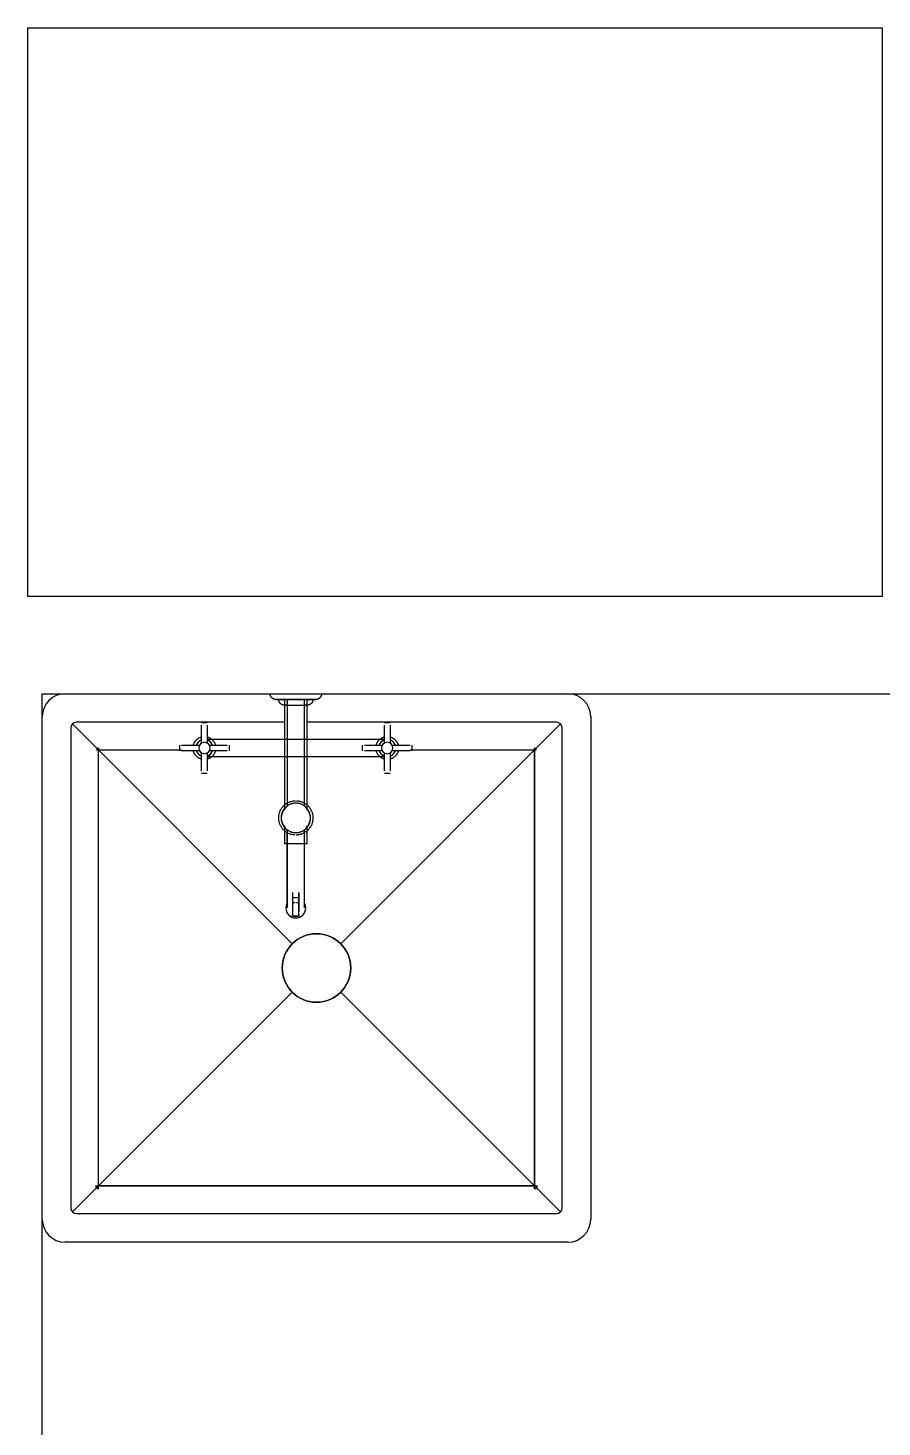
# Model space of a CAD drawing. Header units: inches. Extents: x -59 to 5673, y -29 to 4299.
# Drawn here: x 1342.5 to 1379.8, y 3538.6 to 3599.8 of the extents above; entities that cross this region are included whole.
import ezdxf

# ---------------------------------------------------------------- set-up
doc = ezdxf.new("R2010")
doc.units = ezdxf.units.IN
doc.header["$LTSCALE"] = 96
doc.header["$MEASUREMENT"] = 0
doc.layers.add('A-FLOR-PFIX', color=2, linetype='Continuous')
doc.layers.add('A-WALL-FULL', color=6, linetype='Continuous')

msp = doc.modelspace()

# ---------------------------------------------------------------- linework, layer by layer
at = {"layer": 'A-FLOR-PFIX'}
for p, q in [((1353.049, 3570.69), (1353.049, 3570.693)), ((1353.049, 3570.68), (1353.049, 3570.69)), ((1353.05, 3570.67), (1353.049, 3570.68)), ((1353.051, 3570.66), (1353.05, 3570.67)), ((1353.053, 3570.65), (1353.051, 3570.66)), ((1353.055, 3570.641), (1353.053, 3570.65)), ((1353.057, 3570.631), (1353.055, 3570.641)), ((1353.06, 3570.621), (1353.057, 3570.631)), ((1353.063, 3570.612), (1353.06, 3570.621)), ((1353.066, 3570.602), (1353.063, 3570.612)), ((1353.07, 3570.593), (1353.066, 3570.602)), ((1353.074, 3570.584), (1353.07, 3570.593)), ((1353.079, 3570.575), (1353.074, 3570.584)), ((1353.083, 3570.566), (1353.079, 3570.575)), ((1353.089, 3570.558), (1353.083, 3570.566)), ((1353.094, 3570.549), (1353.089, 3570.558)), ((1353.1, 3570.541), (1353.094, 3570.549)), ((1353.106, 3570.534), (1353.1, 3570.541)), ((1353.113, 3570.526), (1353.106, 3570.534)), ((1353.12, 3570.519), (1353.113, 3570.526)), ((1353.127, 3570.512), (1353.12, 3570.519)), ((1353.134, 3570.505), (1353.127, 3570.512)), ((1353.142, 3570.498), (1353.134, 3570.505)), ((1353.15, 3570.492), (1353.142, 3570.498)), ((1353.158, 3570.487), (1353.15, 3570.492)), ((1353.166, 3570.481), (1353.158, 3570.487)), ((1353.175, 3570.476), (1353.166, 3570.481)), ((1353.184, 3570.471), (1353.175, 3570.476)), ((1353.193, 3570.467), (1353.184, 3570.471)), ((1353.202, 3570.463), (1353.193, 3570.467)), ((1353.211, 3570.459), (1353.202, 3570.463)), ((1353.22, 3570.456), (1353.211, 3570.459)), ((1353.23, 3570.453), (1353.22, 3570.456)), ((1353.24, 3570.45), (1353.23, 3570.453)), ((1353.249, 3570.448), (1353.24, 3570.45)), ((1353.259, 3570.446), (1353.249, 3570.448)), ((1353.269, 3570.445), (1353.259, 3570.446)), ((1353.279, 3570.444), (1353.269, 3570.445)), ((1353.289, 3570.443), (1353.279, 3570.444)), ((1353.299, 3570.443), (1353.289, 3570.443)), ((1353.299, 3570.443), (1355.049, 3570.443)), ((1353.3, 3570.443), (1353.299, 3570.443)), ((1353.3, 3570.443), (1353.302, 3570.443)), ((1353.303, 3570.443), (1353.3, 3570.443)), ((1353.302, 3570.443), (1353.305, 3570.443)), ((1353.307, 3570.443), (1353.303, 3570.443)), ((1353.305, 3570.443), (1353.31, 3570.443)), ((1353.312, 3570.443), (1353.307, 3570.443)), ((1353.31, 3570.443), (1353.316, 3570.443)), ((1353.318, 3570.443), (1353.312, 3570.443)), ((1353.316, 3570.443), (1353.324, 3570.443)), ((1353.326, 3570.443), (1353.318, 3570.443)), ((1353.324, 3570.443), (1353.333, 3570.443)), ((1353.336, 3570.443), (1353.326, 3570.443)), ((1353.333, 3570.443), (1353.343, 3570.443)), ((1353.346, 3570.443), (1353.336, 3570.443)), ((1353.343, 3570.443), (1353.355, 3570.443)), ((1353.359, 3570.443), (1353.346, 3570.443)), ((1353.355, 3570.443), (1353.368, 3570.443)), ((1353.372, 3570.443), (1353.359, 3570.443)), ((1353.368, 3570.443), (1353.382, 3570.443)), ((1353.386, 3570.443), (1353.372, 3570.443)), ((1353.382, 3570.443), (1353.398, 3570.443)), ((1353.402, 3570.443), (1353.386, 3570.443)), ((1353.398, 3570.443), (1353.415, 3570.443)), ((1353.419, 3570.443), (1353.402, 3570.443)), ((1353.415, 3570.443), (1353.433, 3570.443)), ((1353.438, 3570.443), (1353.419, 3570.443)), ((1353.424, 3570.44), (1353.424, 3570.443)), ((1353.424, 3570.43), (1353.424, 3570.44)), ((1353.425, 3570.42), (1353.424, 3570.43)), ((1353.433, 3570.443), (1353.452, 3570.443)), ((1353.457, 3570.443), (1353.438, 3570.443)), ((1353.452, 3570.443), (1353.472, 3570.443)), ((1353.478, 3570.443), (1353.457, 3570.443)), ((1353.472, 3570.443), (1353.494, 3570.443)), ((1353.5, 3570.443), (1353.478, 3570.443)), ((1354.174, 3570.443), (1353.481, 3570.443)), ((1353.494, 3570.443), (1353.516, 3570.443)), ((1353.522, 3570.443), (1353.5, 3570.443)), ((1353.516, 3570.443), (1353.54, 3570.443)), ((1353.54, 3570.443), (1353.564, 3570.443)), ((1353.564, 3570.443), (1353.59, 3570.443)), ((1353.59, 3570.443), (1353.617, 3570.443)), ((1353.617, 3570.443), (1353.644, 3570.443)), ((1353.644, 3570.443), (1353.672, 3570.443)), ((1353.672, 3570.443), (1353.701, 3570.443)), ((1353.674, 3570.443), (1353.674, 3565.592)), ((1353.701, 3570.443), (1353.731, 3570.443)), ((1353.731, 3570.443), (1353.762, 3570.443)), ((1353.762, 3570.443), (1353.793, 3570.443)), ((1353.793, 3570.443), (1353.825, 3570.443)), ((1353.799, 3570.466), (1353.799, 3565.769)), ((1353.825, 3570.443), (1353.857, 3570.443)), ((1353.857, 3570.443), (1353.89, 3570.443)), ((1353.89, 3570.443), (1353.923, 3570.443)), ((1353.923, 3570.443), (1353.957, 3570.443)), ((1353.957, 3570.443), (1353.991, 3570.443)), ((1353.991, 3570.443), (1354.025, 3570.443)), ((1354.025, 3570.443), (1354.06, 3570.443)), ((1354.06, 3570.443), (1354.095, 3570.443)), ((1354.095, 3570.443), (1354.13, 3570.443)), ((1354.13, 3570.443), (1354.165, 3570.443)), ((1354.165, 3570.443), (1354.174, 3570.443)), ((1354.896, 3570.443), (1354.174, 3570.443)), ((1354.174, 3570.443), (1354.209, 3570.443)), ((1354.209, 3570.443), (1354.244, 3570.443)), ((1354.244, 3570.443), (1354.279, 3570.443)), ((1354.279, 3570.443), (1354.313, 3570.443)), ((1354.313, 3570.443), (1354.348, 3570.443)), ((1354.348, 3570.443), (1354.382, 3570.443)), ((1354.382, 3570.443), (1354.416, 3570.443)), ((1354.416, 3570.443), (1354.449, 3570.443)), ((1354.449, 3570.443), (1354.482, 3570.443)), ((1354.482, 3570.443), (1354.515, 3570.443)), ((1354.515, 3570.443), (1354.547, 3570.443)), ((1354.547, 3570.443), (1354.578, 3570.443)), ((1354.549, 3565.761), (1354.549, 3570.464)), ((1354.578, 3570.443), (1354.609, 3570.443)), ((1354.609, 3570.443), (1354.639, 3570.443)), ((1354.639, 3570.443), (1354.668, 3570.443)), ((1354.668, 3570.443), (1354.697, 3570.443)), ((1354.674, 3565.592), (1354.674, 3570.443)), ((1354.697, 3570.443), (1354.724, 3570.443)), ((1354.724, 3570.443), (1354.751, 3570.443)), ((1354.751, 3570.443), (1354.777, 3570.443)), ((1354.777, 3570.443), (1354.802, 3570.443)), ((1354.802, 3570.443), (1354.826, 3570.443)), ((1354.826, 3570.443), (1354.848, 3570.443)), ((1354.854, 3570.443), (1354.832, 3570.443)), ((1354.848, 3570.443), (1354.87, 3570.443)), ((1354.876, 3570.443), (1354.854, 3570.443)), ((1354.87, 3570.443), (1354.891, 3570.443)), ((1354.896, 3570.443), (1354.876, 3570.443)), ((1354.891, 3570.443), (1354.91, 3570.443)), ((1354.915, 3570.443), (1354.896, 3570.443)), ((1354.91, 3570.443), (1354.929, 3570.443)), ((1354.933, 3570.443), (1354.915, 3570.443)), ((1354.923, 3570.423), (1354.922, 3570.413)), ((1354.924, 3570.433), (1354.923, 3570.423)), ((1354.924, 3570.443), (1354.924, 3570.433)), ((1354.929, 3570.443), (1354.946, 3570.443)), ((1354.95, 3570.443), (1354.933, 3570.443)), ((1354.946, 3570.443), (1354.962, 3570.443)), ((1354.966, 3570.443), (1354.95, 3570.443)), ((1354.962, 3570.443), (1354.976, 3570.443)), ((1354.98, 3570.443), (1354.966, 3570.443)), ((1354.976, 3570.443), (1354.99, 3570.443)), ((1354.993, 3570.443), (1354.98, 3570.443)), ((1354.99, 3570.443), (1355.002, 3570.443)), ((1355.005, 3570.443), (1354.993, 3570.443)), ((1355.002, 3570.443), (1355.012, 3570.443)), ((1355.015, 3570.443), (1355.005, 3570.443)), ((1355.012, 3570.443), (1355.022, 3570.443)), ((1355.024, 3570.443), (1355.015, 3570.443)), ((1355.022, 3570.443), (1355.03, 3570.443)), ((1355.032, 3570.443), (1355.024, 3570.443)), ((1355.03, 3570.443), (1355.036, 3570.443)), ((1355.038, 3570.443), (1355.032, 3570.443)), ((1355.036, 3570.443), (1355.042, 3570.443)), ((1355.043, 3570.443), (1355.038, 3570.443)), ((1355.042, 3570.443), (1355.045, 3570.443)), ((1355.046, 3570.443), (1355.043, 3570.443)), ((1355.045, 3570.443), (1355.048, 3570.443)), ((1355.048, 3570.443), (1355.046, 3570.443)), ((1355.049, 3570.443), (1355.048, 3570.443)), ((1355.048, 3570.443), (1355.049, 3570.443)), ((1355.052, 3570.443), (1355.049, 3570.443)), ((1355.062, 3570.443), (1355.052, 3570.443)), ((1355.072, 3570.444), (1355.062, 3570.443)), ((1355.082, 3570.445), (1355.072, 3570.444)), ((1355.092, 3570.446), (1355.082, 3570.445)), ((1355.101, 3570.448), (1355.092, 3570.446)), ((1355.111, 3570.451), (1355.101, 3570.448)), ((1355.121, 3570.453), (1355.111, 3570.451)), ((1355.13, 3570.456), (1355.121, 3570.453)), ((1355.14, 3570.46), (1355.13, 3570.456)), ((1355.149, 3570.464), (1355.14, 3570.46)), ((1355.158, 3570.468), (1355.149, 3570.464)), ((1355.167, 3570.472), (1355.158, 3570.468)), ((1355.176, 3570.477), (1355.167, 3570.472)), ((1355.184, 3570.482), (1355.176, 3570.477)), ((1355.192, 3570.488), (1355.184, 3570.482)), ((1355.2, 3570.494), (1355.192, 3570.488)), ((1355.208, 3570.5), (1355.2, 3570.494)), ((1355.216, 3570.507), (1355.208, 3570.5)), ((1355.223, 3570.514), (1355.216, 3570.507)), ((1355.23, 3570.521), (1355.223, 3570.514)), ((1355.237, 3570.528), (1355.23, 3570.521)), ((1355.243, 3570.536), (1355.237, 3570.528)), ((1355.25, 3570.544), (1355.243, 3570.536)), ((1355.255, 3570.552), (1355.25, 3570.544)), ((1355.261, 3570.56), (1355.255, 3570.552)), ((1355.266, 3570.569), (1355.261, 3570.56)), ((1355.271, 3570.577), (1355.266, 3570.569)), ((1355.275, 3570.586), (1355.271, 3570.577)), ((1355.279, 3570.596), (1355.275, 3570.586)), ((1355.283, 3570.605), (1355.279, 3570.596)), ((1355.286, 3570.614), (1355.283, 3570.605)), ((1355.289, 3570.624), (1355.286, 3570.614)), ((1355.292, 3570.633), (1355.289, 3570.624)), ((1355.294, 3570.643), (1355.292, 3570.633)), ((1355.296, 3570.653), (1355.294, 3570.643)), ((1355.297, 3570.663), (1355.296, 3570.653)), ((1355.298, 3570.673), (1355.297, 3570.663)), ((1355.299, 3570.683), (1355.298, 3570.673)), ((1355.299, 3570.693), (1355.299, 3570.683)), ((1353.426, 3570.41), (1353.425, 3570.42)), ((1353.428, 3570.4), (1353.426, 3570.41)), ((1353.43, 3570.391), (1353.428, 3570.4)), ((1353.432, 3570.381), (1353.43, 3570.391)), ((1353.435, 3570.371), (1353.432, 3570.381)), ((1353.438, 3570.362), (1353.435, 3570.371)), ((1353.441, 3570.352), (1353.438, 3570.362)), ((1353.445, 3570.343), (1353.441, 3570.352)), ((1353.449, 3570.334), (1353.445, 3570.343)), ((1353.454, 3570.325), (1353.449, 3570.334)), ((1353.458, 3570.316), (1353.454, 3570.325)), ((1353.464, 3570.308), (1353.458, 3570.316)), ((1353.469, 3570.299), (1353.464, 3570.308)), ((1353.475, 3570.291), (1353.469, 3570.299)), ((1353.481, 3570.284), (1353.475, 3570.291)), ((1353.488, 3570.276), (1353.481, 3570.284)), ((1353.495, 3570.269), (1353.488, 3570.276)), ((1353.502, 3570.262), (1353.495, 3570.269)), ((1353.509, 3570.255), (1353.502, 3570.262)), ((1353.517, 3570.248), (1353.509, 3570.255)), ((1353.525, 3570.242), (1353.517, 3570.248)), ((1353.533, 3570.237), (1353.525, 3570.242)), ((1353.541, 3570.231), (1353.533, 3570.237)), ((1353.55, 3570.226), (1353.541, 3570.231)), ((1353.559, 3570.221), (1353.55, 3570.226)), ((1353.568, 3570.217), (1353.559, 3570.221)), ((1353.577, 3570.213), (1353.568, 3570.217)), ((1353.586, 3570.209), (1353.577, 3570.213)), ((1353.595, 3570.206), (1353.586, 3570.209)), ((1353.605, 3570.203), (1353.595, 3570.206)), ((1353.615, 3570.2), (1353.605, 3570.203)), ((1353.624, 3570.198), (1353.615, 3570.2)), ((1353.634, 3570.196), (1353.624, 3570.198)), ((1353.644, 3570.195), (1353.634, 3570.196)), ((1353.654, 3570.194), (1353.644, 3570.195)), ((1353.664, 3570.193), (1353.654, 3570.194)), ((1353.674, 3570.193), (1353.664, 3570.193)), ((1353.674, 3570.193), (1354.674, 3570.193)), ((1353.674, 3570.193), (1353.676, 3570.193)), ((1353.675, 3570.193), (1353.674, 3570.193)), ((1353.676, 3570.193), (1353.675, 3570.193)), ((1353.676, 3570.193), (1353.678, 3570.193)), ((1353.678, 3570.193), (1353.676, 3570.193)), ((1353.678, 3570.193), (1353.68, 3570.193)), ((1353.681, 3570.193), (1353.678, 3570.193)), ((1353.68, 3570.193), (1353.684, 3570.193)), ((1353.685, 3570.193), (1353.681, 3570.193)), ((1353.684, 3570.193), (1353.688, 3570.193)), ((1353.69, 3570.193), (1353.685, 3570.193)), ((1353.688, 3570.193), (1353.694, 3570.193)), ((1353.695, 3570.193), (1353.69, 3570.193)), ((1353.694, 3570.193), (1353.699, 3570.193)), ((1353.701, 3570.193), (1353.695, 3570.193)), ((1353.699, 3570.193), (1353.706, 3570.193)), ((1353.708, 3570.193), (1353.701, 3570.193)), ((1353.706, 3570.193), (1353.714, 3570.193)), ((1353.716, 3570.193), (1353.708, 3570.193)), ((1353.714, 3570.193), (1353.722, 3570.193)), ((1353.724, 3570.193), (1353.716, 3570.193)), ((1353.722, 3570.193), (1353.731, 3570.193)), ((1353.733, 3570.193), (1353.724, 3570.193)), ((1353.731, 3570.193), (1353.74, 3570.193)), ((1353.743, 3570.193), (1353.733, 3570.193)), ((1353.74, 3570.193), (1353.75, 3570.193)), ((1353.753, 3570.193), (1353.743, 3570.193)), ((1353.75, 3570.193), (1353.761, 3570.193)), ((1353.764, 3570.193), (1353.753, 3570.193)), ((1353.761, 3570.193), (1353.773, 3570.193)), ((1353.776, 3570.193), (1353.764, 3570.193)), ((1353.773, 3570.193), (1353.785, 3570.193)), ((1353.789, 3570.193), (1353.776, 3570.193)), ((1353.785, 3570.193), (1353.798, 3570.193)), ((1353.802, 3570.193), (1353.789, 3570.193)), ((1353.798, 3570.193), (1353.812, 3570.193)), ((1353.815, 3570.193), (1353.802, 3570.193)), ((1353.812, 3570.193), (1353.826, 3570.193)), ((1353.826, 3570.193), (1353.84, 3570.193)), ((1353.84, 3570.193), (1353.855, 3570.193)), ((1353.855, 3570.193), (1353.871, 3570.193)), ((1353.871, 3570.193), (1353.887, 3570.193)), ((1353.887, 3570.193), (1353.904, 3570.193)), ((1353.904, 3570.193), (1353.921, 3570.193)), ((1353.921, 3570.193), (1353.938, 3570.193)), ((1353.938, 3570.193), (1353.956, 3570.193)), ((1353.956, 3570.193), (1353.974, 3570.193)), ((1353.974, 3570.193), (1353.993, 3570.193)), ((1353.993, 3570.193), (1354.012, 3570.193)), ((1354.012, 3570.193), (1354.031, 3570.193)), ((1354.031, 3570.193), (1354.05, 3570.193)), ((1354.05, 3570.193), (1354.069, 3570.193)), ((1354.069, 3570.193), (1354.089, 3570.193)), ((1354.089, 3570.193), (1354.109, 3570.193)), ((1354.109, 3570.193), (1354.129, 3570.193)), ((1354.129, 3570.193), (1354.149, 3570.193)), ((1354.149, 3570.193), (1354.169, 3570.193)), ((1354.169, 3570.193), (1354.174, 3570.193)), ((1354.174, 3570.193), (1354.194, 3570.193)), ((1354.194, 3570.193), (1354.214, 3570.193)), ((1354.214, 3570.193), (1354.234, 3570.193)), ((1354.234, 3570.193), (1354.254, 3570.193)), ((1354.254, 3570.193), (1354.273, 3570.193)), ((1354.273, 3570.193), (1354.293, 3570.193)), ((1354.293, 3570.193), (1354.312, 3570.193)), ((1354.312, 3570.193), (1354.331, 3570.193)), ((1354.331, 3570.193), (1354.35, 3570.193)), ((1354.35, 3570.193), (1354.369, 3570.193)), ((1354.369, 3570.193), (1354.387, 3570.193)), ((1354.387, 3570.193), (1354.405, 3570.193)), ((1354.405, 3570.193), (1354.422, 3570.193)), ((1354.422, 3570.193), (1354.44, 3570.193)), ((1354.44, 3570.193), (1354.456, 3570.193)), ((1354.456, 3570.193), (1354.473, 3570.193)), ((1354.473, 3570.193), (1354.488, 3570.193)), ((1354.488, 3570.193), (1354.504, 3570.193)), ((1354.504, 3570.193), (1354.518, 3570.193)), ((1354.518, 3570.193), (1354.533, 3570.193)), ((1354.536, 3570.193), (1354.522, 3570.193)), ((1354.533, 3570.193), (1354.546, 3570.193)), ((1354.55, 3570.193), (1354.536, 3570.193)), ((1354.546, 3570.193), (1354.559, 3570.193)), ((1354.563, 3570.193), (1354.55, 3570.193)), ((1354.559, 3570.193), (1354.572, 3570.193)), ((1354.575, 3570.193), (1354.563, 3570.193)), ((1354.572, 3570.193), (1354.584, 3570.193)), ((1354.587, 3570.193), (1354.575, 3570.193)), ((1354.584, 3570.193), (1354.595, 3570.193)), ((1354.598, 3570.193), (1354.587, 3570.193)), ((1354.595, 3570.193), (1354.605, 3570.193)), ((1354.608, 3570.193), (1354.598, 3570.193)), ((1354.605, 3570.193), (1354.615, 3570.193)), ((1354.618, 3570.193), (1354.608, 3570.193)), ((1354.615, 3570.193), (1354.624, 3570.193)), ((1354.626, 3570.193), (1354.618, 3570.193)), ((1354.624, 3570.193), (1354.632, 3570.193)), ((1354.635, 3570.193), (1354.626, 3570.193)), ((1354.632, 3570.193), (1354.64, 3570.193)), ((1354.642, 3570.193), (1354.635, 3570.193)), ((1354.64, 3570.193), (1354.647, 3570.193)), ((1354.649, 3570.193), (1354.642, 3570.193)), ((1354.647, 3570.193), (1354.653, 3570.193)), ((1354.655, 3570.193), (1354.649, 3570.193)), ((1354.653, 3570.193), (1354.658, 3570.193)), ((1354.66, 3570.193), (1354.655, 3570.193)), ((1354.658, 3570.193), (1354.663, 3570.193)), ((1354.664, 3570.193), (1354.66, 3570.193)), ((1354.663, 3570.193), (1354.667, 3570.193)), ((1354.668, 3570.193), (1354.664, 3570.193)), ((1354.667, 3570.193), (1354.67, 3570.193)), ((1354.67, 3570.193), (1354.668, 3570.193)), ((1354.672, 3570.193), (1354.67, 3570.193)), ((1354.67, 3570.193), (1354.672, 3570.193)), ((1354.674, 3570.193), (1354.672, 3570.193)), ((1354.672, 3570.193), (1354.673, 3570.193)), ((1354.673, 3570.193), (1354.674, 3570.193)), ((1354.674, 3570.193), (1354.674, 3570.193)), ((1354.677, 3570.193), (1354.674, 3570.193)), ((1354.687, 3570.193), (1354.677, 3570.193)), ((1354.697, 3570.194), (1354.687, 3570.193)), ((1354.707, 3570.195), (1354.697, 3570.194)), ((1354.717, 3570.196), (1354.707, 3570.195)), ((1354.726, 3570.198), (1354.717, 3570.196)), ((1354.736, 3570.201), (1354.726, 3570.198)), ((1354.746, 3570.203), (1354.736, 3570.201)), ((1354.755, 3570.206), (1354.746, 3570.203)), ((1354.765, 3570.21), (1354.755, 3570.206)), ((1354.774, 3570.214), (1354.765, 3570.21)), ((1354.783, 3570.218), (1354.774, 3570.214)), ((1354.792, 3570.222), (1354.783, 3570.218)), ((1354.801, 3570.227), (1354.792, 3570.222)), ((1354.809, 3570.232), (1354.801, 3570.227)), ((1354.817, 3570.238), (1354.809, 3570.232)), ((1354.825, 3570.244), (1354.817, 3570.238)), ((1354.833, 3570.25), (1354.825, 3570.244)), ((1354.841, 3570.257), (1354.833, 3570.25)), ((1354.848, 3570.264), (1354.841, 3570.257)), ((1354.855, 3570.271), (1354.848, 3570.264)), ((1354.862, 3570.278), (1354.855, 3570.271)), ((1354.868, 3570.286), (1354.862, 3570.278)), ((1354.875, 3570.294), (1354.868, 3570.286)), ((1354.88, 3570.302), (1354.875, 3570.294)), ((1354.886, 3570.31), (1354.88, 3570.302)), ((1354.891, 3570.319), (1354.886, 3570.31)), ((1354.896, 3570.327), (1354.891, 3570.319)), ((1354.9, 3570.336), (1354.896, 3570.327)), ((1354.904, 3570.346), (1354.9, 3570.336)), ((1354.908, 3570.355), (1354.904, 3570.346)), ((1354.911, 3570.364), (1354.908, 3570.355)), ((1354.914, 3570.374), (1354.911, 3570.364)), ((1354.917, 3570.383), (1354.914, 3570.374)), ((1354.919, 3570.393), (1354.917, 3570.383)), ((1354.921, 3570.403), (1354.919, 3570.393)), ((1354.922, 3570.413), (1354.921, 3570.403)), ((1344.401, 3569.37), (1354.017, 3559.754)), ((1353.677, 3569.443), (1344.578, 3569.443)), ((1350.299, 3569.415), (1350.049, 3569.415)), ((1350.049, 3569.318), (1350.049, 3569.318)), ((1350.049, 3568.527), (1350.049, 3569.318)), ((1350.299, 3569.318), (1350.299, 3568.518)), ((1350.299, 3569.318), (1350.299, 3569.318)), ((1365.578, 3569.443), (1354.671, 3569.443)), ((1356.138, 3559.754), (1365.755, 3569.37)), ((1358.299, 3569.415), (1358.049, 3569.415)), ((1358.049, 3569.318), (1358.049, 3569.318)), ((1358.049, 3568.501), (1358.049, 3569.318)), ((1358.299, 3569.318), (1358.299, 3568.527)), ((1358.299, 3569.318), (1358.299, 3569.318)), ((1367.078, 3569.693), (1367.078, 3547.693)), ((1344.328, 3569.193), (1344.328, 3548.193)), ((1349.748, 3568.579), (1349.758, 3568.596)), ((1349.758, 3568.596), (1349.77, 3568.612)), ((1349.77, 3568.612), (1349.782, 3568.628)), ((1349.782, 3568.628), (1349.795, 3568.643)), ((1349.795, 3568.643), (1349.808, 3568.658)), ((1349.808, 3568.658), (1349.822, 3568.673)), ((1349.822, 3568.673), (1349.836, 3568.687)), ((1349.836, 3568.687), (1349.851, 3568.7)), ((1349.851, 3568.7), (1349.867, 3568.712)), ((1349.867, 3568.712), (1349.883, 3568.724)), ((1349.883, 3568.724), (1349.899, 3568.736)), ((1349.899, 3568.736), (1349.916, 3568.746)), ((1349.916, 3568.746), (1349.934, 3568.756)), ((1349.934, 3568.756), (1349.951, 3568.766)), ((1349.951, 3568.766), (1349.969, 3568.774)), ((1349.969, 3568.774), (1349.988, 3568.782)), ((1349.988, 3568.782), (1350.007, 3568.789)), ((1350.007, 3568.789), (1350.026, 3568.795)), ((1350.026, 3568.795), (1350.045, 3568.801)), ((1350.293, 3568.804), (1350.312, 3568.798)), ((1358.049, 3568.693), (1350.299, 3568.693)), ((1350.312, 3568.798), (1350.331, 3568.792)), ((1350.331, 3568.792), (1350.35, 3568.786)), ((1350.35, 3568.786), (1350.369, 3568.778)), ((1350.369, 3568.778), (1350.387, 3568.77)), ((1350.387, 3568.77), (1350.405, 3568.761)), ((1350.405, 3568.761), (1350.422, 3568.752)), ((1350.422, 3568.752), (1350.44, 3568.741)), ((1350.44, 3568.741), (1350.456, 3568.731)), ((1350.456, 3568.731), (1350.473, 3568.719)), ((1350.473, 3568.719), (1350.488, 3568.707)), ((1350.488, 3568.707), (1350.504, 3568.694)), ((1350.504, 3568.694), (1350.518, 3568.68)), ((1350.518, 3568.68), (1350.533, 3568.666)), ((1350.533, 3568.666), (1350.546, 3568.652)), ((1350.546, 3568.652), (1350.559, 3568.636)), ((1350.559, 3568.636), (1350.572, 3568.621)), ((1350.572, 3568.621), (1350.584, 3568.605)), ((1350.584, 3568.605), (1350.595, 3568.588)), ((1350.595, 3568.588), (1350.605, 3568.571)), ((1357.748, 3568.579), (1357.758, 3568.596)), ((1357.758, 3568.596), (1357.77, 3568.612)), ((1357.77, 3568.612), (1357.782, 3568.628)), ((1357.782, 3568.628), (1357.795, 3568.643)), ((1357.795, 3568.643), (1357.808, 3568.658)), ((1357.808, 3568.658), (1357.822, 3568.673)), ((1357.822, 3568.673), (1357.836, 3568.687)), ((1357.836, 3568.687), (1357.851, 3568.7)), ((1357.851, 3568.7), (1357.867, 3568.712)), ((1357.867, 3568.712), (1357.883, 3568.724)), ((1357.883, 3568.724), (1357.899, 3568.736)), ((1357.899, 3568.736), (1357.916, 3568.746)), ((1357.916, 3568.746), (1357.934, 3568.756)), ((1357.934, 3568.756), (1357.951, 3568.766)), ((1357.951, 3568.766), (1357.969, 3568.774)), ((1357.969, 3568.774), (1357.988, 3568.782)), ((1357.988, 3568.782), (1358.007, 3568.789)), ((1358.007, 3568.789), (1358.026, 3568.795)), ((1358.026, 3568.795), (1358.045, 3568.801)), ((1358.293, 3568.804), (1358.312, 3568.798)), ((1358.312, 3568.798), (1358.331, 3568.792)), ((1358.331, 3568.792), (1358.35, 3568.786)), ((1358.35, 3568.786), (1358.369, 3568.778)), ((1358.369, 3568.778), (1358.387, 3568.77)), ((1358.387, 3568.77), (1358.405, 3568.761)), ((1358.405, 3568.761), (1358.422, 3568.752)), ((1358.422, 3568.752), (1358.44, 3568.741)), ((1358.44, 3568.741), (1358.456, 3568.731)), ((1358.456, 3568.731), (1358.473, 3568.719)), ((1358.473, 3568.719), (1358.488, 3568.707)), ((1358.488, 3568.707), (1358.504, 3568.694)), ((1358.504, 3568.694), (1358.518, 3568.68)), ((1358.518, 3568.68), (1358.533, 3568.666)), ((1358.533, 3568.666), (1358.546, 3568.652)), ((1358.546, 3568.652), (1358.559, 3568.636)), ((1358.559, 3568.636), (1358.572, 3568.621)), ((1358.572, 3568.621), (1358.584, 3568.605)), ((1358.584, 3568.605), (1358.595, 3568.588)), ((1358.595, 3568.588), (1358.605, 3568.571)), ((1365.828, 3548.193), (1365.828, 3569.193)), ((1345.457, 3568.232), (1349.174, 3568.232)), ((1345.539, 3568.232), (1345.457, 3568.232)), ((1345.539, 3549.027), (1345.539, 3568.313)), ((1345.539, 3568.229), (1345.539, 3568.313)), ((1345.539, 3568.313), (1345.539, 3568.232)), ((1345.539, 3549.154), (1345.539, 3568.232)), ((1345.539, 3568.232), (1349.174, 3568.232)), ((1349.077, 3568.443), (1349.077, 3568.193)), ((1349.174, 3568.443), (1349.981, 3568.443)), ((1349.174, 3568.443), (1349.174, 3568.443)), ((1349.174, 3568.193), (1349.174, 3568.193)), ((1349.965, 3568.193), (1349.174, 3568.193)), ((1349.695, 3568.174), (1349.69, 3568.194)), ((1349.692, 3568.451), (1349.698, 3568.47)), ((1349.701, 3568.155), (1349.695, 3568.174)), ((1349.698, 3568.47), (1349.704, 3568.489)), ((1349.708, 3568.137), (1349.701, 3568.155)), ((1349.704, 3568.489), (1349.711, 3568.508)), ((1349.716, 3568.118), (1349.708, 3568.137)), ((1349.711, 3568.508), (1349.719, 3568.526)), ((1349.724, 3568.1), (1349.716, 3568.118)), ((1349.719, 3568.526), (1349.728, 3568.544)), ((1349.733, 3568.082), (1349.724, 3568.1)), ((1349.728, 3568.544), (1349.737, 3568.562)), ((1349.743, 3568.065), (1349.733, 3568.082)), ((1349.737, 3568.562), (1349.748, 3568.579)), ((1349.753, 3568.048), (1349.743, 3568.065)), ((1349.764, 3568.031), (1349.753, 3568.048)), ((1349.776, 3568.015), (1349.764, 3568.031)), ((1349.789, 3567.999), (1349.776, 3568.015)), ((1349.802, 3567.984), (1349.789, 3567.999)), ((1349.815, 3567.97), (1349.802, 3567.984)), ((1350.049, 3567.318), (1350.049, 3568.099)), ((1350.299, 3568.099), (1350.299, 3567.318)), ((1350.383, 3568.443), (1351.174, 3568.443)), ((1351.174, 3568.193), (1350.393, 3568.193)), ((1350.54, 3567.977), (1350.526, 3567.963)), ((1350.553, 3567.992), (1350.54, 3567.977)), ((1350.566, 3568.008), (1350.553, 3567.992)), ((1350.578, 3568.024), (1350.566, 3568.008)), ((1350.59, 3568.04), (1350.578, 3568.024)), ((1350.601, 3568.057), (1350.59, 3568.04)), ((1350.611, 3568.074), (1350.601, 3568.057)), ((1350.605, 3568.571), (1350.615, 3568.554)), ((1350.62, 3568.092), (1350.611, 3568.074)), ((1350.615, 3568.554), (1350.624, 3568.536)), ((1350.629, 3568.11), (1350.62, 3568.092)), ((1350.624, 3568.536), (1350.632, 3568.518)), ((1350.637, 3568.128), (1350.629, 3568.11)), ((1350.632, 3568.518), (1350.64, 3568.499)), ((1350.644, 3568.147), (1350.637, 3568.128)), ((1350.64, 3568.499), (1350.647, 3568.48)), ((1350.65, 3568.166), (1350.644, 3568.147)), ((1350.647, 3568.48), (1350.653, 3568.461)), ((1350.656, 3568.185), (1350.65, 3568.166)), ((1350.653, 3568.461), (1350.658, 3568.442)), ((1351.174, 3568.443), (1351.174, 3568.443)), ((1351.174, 3568.193), (1351.174, 3568.193)), ((1351.271, 3568.193), (1351.271, 3568.443)), ((1357.077, 3568.443), (1357.077, 3568.193)), ((1357.174, 3568.443), (1357.961, 3568.443)), ((1357.174, 3568.443), (1357.174, 3568.443)), ((1357.174, 3568.193), (1357.174, 3568.193)), ((1357.955, 3568.193), (1357.174, 3568.193)), ((1357.695, 3568.174), (1357.69, 3568.194)), ((1357.692, 3568.451), (1357.698, 3568.47)), ((1357.701, 3568.155), (1357.695, 3568.174)), ((1357.698, 3568.47), (1357.704, 3568.489)), ((1357.708, 3568.137), (1357.701, 3568.155)), ((1357.704, 3568.489), (1357.711, 3568.508)), ((1357.716, 3568.118), (1357.708, 3568.137)), ((1357.711, 3568.508), (1357.719, 3568.526)), ((1357.724, 3568.1), (1357.716, 3568.118)), ((1357.719, 3568.526), (1357.728, 3568.544)), ((1357.733, 3568.082), (1357.724, 3568.1)), ((1357.728, 3568.544), (1357.737, 3568.562)), ((1357.743, 3568.065), (1357.733, 3568.082)), ((1357.737, 3568.562), (1357.748, 3568.579)), ((1357.753, 3568.048), (1357.743, 3568.065)), ((1357.764, 3568.031), (1357.753, 3568.048)), ((1357.776, 3568.015), (1357.764, 3568.031)), ((1357.789, 3567.999), (1357.776, 3568.015)), ((1357.802, 3567.984), (1357.789, 3567.999)), ((1357.815, 3567.97), (1357.802, 3567.984)), ((1358.049, 3567.318), (1358.049, 3568.099)), ((1358.299, 3568.099), (1358.299, 3567.318)), ((1359.174, 3568.193), (1358.371, 3568.193)), ((1358.383, 3568.443), (1359.174, 3568.443)), ((1358.54, 3567.977), (1358.526, 3567.963)), ((1358.553, 3567.992), (1358.54, 3567.977)), ((1358.566, 3568.008), (1358.553, 3567.992)), ((1358.578, 3568.024), (1358.566, 3568.008)), ((1358.59, 3568.04), (1358.578, 3568.024)), ((1358.601, 3568.057), (1358.59, 3568.04)), ((1358.611, 3568.074), (1358.601, 3568.057)), ((1358.605, 3568.571), (1358.615, 3568.554)), ((1358.62, 3568.092), (1358.611, 3568.074)), ((1358.615, 3568.554), (1358.624, 3568.536)), ((1358.629, 3568.11), (1358.62, 3568.092)), ((1358.624, 3568.536), (1358.632, 3568.518)), ((1358.637, 3568.128), (1358.629, 3568.11)), ((1358.632, 3568.518), (1358.64, 3568.499)), ((1358.644, 3568.147), (1358.637, 3568.128)), ((1358.64, 3568.499), (1358.647, 3568.48)), ((1358.65, 3568.166), (1358.644, 3568.147)), ((1358.647, 3568.48), (1358.653, 3568.461)), ((1358.656, 3568.185), (1358.65, 3568.166)), ((1358.653, 3568.461), (1358.658, 3568.442)), ((1359.174, 3568.443), (1359.174, 3568.443)), ((1359.174, 3568.232), (1364.698, 3568.232)), ((1359.174, 3568.193), (1359.174, 3568.193)), ((1359.271, 3568.193), (1359.271, 3568.443)), ((1364.614, 3568.232), (1364.698, 3568.232)), ((1364.617, 3549.027), (1364.617, 3568.313)), ((1364.617, 3568.232), (1364.617, 3568.313)), ((1364.617, 3568.313), (1364.617, 3568.229)), ((1364.617, 3568.232), (1364.617, 3549.154)), ((1364.698, 3568.232), (1364.617, 3568.232)), ((1349.83, 3567.955), (1349.815, 3567.97)), ((1349.844, 3567.942), (1349.83, 3567.955)), ((1349.86, 3567.929), (1349.844, 3567.942)), ((1349.875, 3567.917), (1349.86, 3567.929)), ((1349.892, 3567.905), (1349.875, 3567.917)), ((1349.908, 3567.894), (1349.892, 3567.905)), ((1349.926, 3567.884), (1349.908, 3567.894)), ((1349.943, 3567.874), (1349.926, 3567.884)), ((1349.961, 3567.865), (1349.943, 3567.874)), ((1349.979, 3567.857), (1349.961, 3567.865)), ((1349.998, 3567.85), (1349.979, 3567.857)), ((1350.017, 3567.843), (1349.998, 3567.85)), ((1350.036, 3567.837), (1350.017, 3567.843)), ((1350.055, 3567.832), (1350.036, 3567.837)), ((1350.299, 3567.943), (1358.049, 3567.943)), ((1350.323, 3567.84), (1350.303, 3567.835)), ((1350.342, 3567.847), (1350.323, 3567.84)), ((1350.36, 3567.854), (1350.342, 3567.847)), ((1350.379, 3567.862), (1350.36, 3567.854)), ((1350.397, 3567.87), (1350.379, 3567.862)), ((1350.414, 3567.879), (1350.397, 3567.87)), ((1350.432, 3567.889), (1350.414, 3567.879)), ((1350.449, 3567.9), (1350.432, 3567.889)), ((1350.465, 3567.911), (1350.449, 3567.9)), ((1350.481, 3567.923), (1350.465, 3567.911)), ((1350.497, 3567.936), (1350.481, 3567.923)), ((1350.512, 3567.949), (1350.497, 3567.936)), ((1350.526, 3567.963), (1350.512, 3567.949)), ((1357.83, 3567.955), (1357.815, 3567.97)), ((1357.844, 3567.942), (1357.83, 3567.955)), ((1357.86, 3567.929), (1357.844, 3567.942)), ((1357.875, 3567.917), (1357.86, 3567.929)), ((1357.892, 3567.905), (1357.875, 3567.917)), ((1357.908, 3567.894), (1357.892, 3567.905)), ((1357.926, 3567.884), (1357.908, 3567.894)), ((1357.943, 3567.874), (1357.926, 3567.884)), ((1357.961, 3567.865), (1357.943, 3567.874)), ((1357.979, 3567.857), (1357.961, 3567.865)), ((1357.998, 3567.85), (1357.979, 3567.857)), ((1358.017, 3567.843), (1357.998, 3567.85)), ((1358.036, 3567.837), (1358.017, 3567.843)), ((1358.055, 3567.832), (1358.036, 3567.837)), ((1358.323, 3567.84), (1358.303, 3567.835)), ((1358.342, 3567.847), (1358.323, 3567.84)), ((1358.36, 3567.854), (1358.342, 3567.847)), ((1358.379, 3567.862), (1358.36, 3567.854)), ((1358.397, 3567.87), (1358.379, 3567.862)), ((1358.414, 3567.879), (1358.397, 3567.87)), ((1358.432, 3567.889), (1358.414, 3567.879)), ((1358.449, 3567.9), (1358.432, 3567.889)), ((1358.465, 3567.911), (1358.449, 3567.9)), ((1358.481, 3567.923), (1358.465, 3567.911)), ((1358.497, 3567.936), (1358.481, 3567.923)), ((1358.512, 3567.949), (1358.497, 3567.936)), ((1358.526, 3567.963), (1358.512, 3567.949)), ((1350.049, 3567.318), (1350.049, 3567.318)), ((1350.049, 3567.221), (1350.299, 3567.221)), ((1350.299, 3567.318), (1350.299, 3567.318)), ((1358.049, 3567.318), (1358.049, 3567.318)), ((1358.049, 3567.221), (1358.299, 3567.221)), ((1358.299, 3567.318), (1358.299, 3567.318)), ((1353.469, 3565.516), (1353.48, 3565.544)), ((1353.48, 3565.544), (1353.492, 3565.572)), ((1353.492, 3565.572), (1353.505, 3565.599)), ((1353.505, 3565.599), (1353.519, 3565.625)), ((1353.519, 3565.625), (1353.534, 3565.651)), ((1353.534, 3565.651), (1353.55, 3565.676)), ((1353.55, 3565.676), (1353.568, 3565.701)), ((1353.568, 3565.701), (1353.586, 3565.725)), ((1353.585, 3565.523), (1353.575, 3565.5)), ((1353.596, 3565.547), (1353.585, 3565.523)), ((1353.586, 3565.725), (1353.605, 3565.748)), ((1353.608, 3565.57), (1353.596, 3565.547)), ((1353.605, 3565.748), (1353.625, 3565.77)), ((1353.621, 3565.592), (1353.608, 3565.57)), ((1353.635, 3565.614), (1353.621, 3565.592)), ((1353.625, 3565.77), (1353.646, 3565.792)), ((1353.649, 3565.635), (1353.635, 3565.614)), ((1353.646, 3565.792), (1353.667, 3565.813)), ((1353.665, 3565.656), (1353.649, 3565.635)), ((1353.681, 3565.676), (1353.665, 3565.656)), ((1353.667, 3565.813), (1353.69, 3565.833)), ((1353.698, 3565.695), (1353.681, 3565.676)), ((1353.69, 3565.833), (1353.713, 3565.851)), ((1353.716, 3565.714), (1353.698, 3565.695)), ((1353.713, 3565.851), (1353.737, 3565.869)), ((1353.735, 3565.732), (1353.716, 3565.714)), ((1353.754, 3565.749), (1353.735, 3565.732)), ((1353.737, 3565.869), (1353.762, 3565.886)), ((1353.774, 3565.765), (1353.754, 3565.749)), ((1353.762, 3565.886), (1353.787, 3565.902)), ((1353.794, 3565.781), (1353.774, 3565.765)), ((1353.787, 3565.902), (1353.813, 3565.917)), ((1353.815, 3565.796), (1353.794, 3565.781)), ((1353.813, 3565.917), (1353.84, 3565.931)), ((1353.837, 3565.81), (1353.815, 3565.796)), ((1353.859, 3565.823), (1353.837, 3565.81)), ((1353.84, 3565.931), (1353.867, 3565.944)), ((1353.882, 3565.835), (1353.859, 3565.823)), ((1353.867, 3565.944), (1353.895, 3565.956)), ((1353.906, 3565.846), (1353.882, 3565.835)), ((1353.895, 3565.956), (1353.923, 3565.966)), ((1353.929, 3565.856), (1353.906, 3565.846)), ((1353.923, 3565.966), (1353.951, 3565.976)), ((1353.953, 3565.866), (1353.929, 3565.856)), ((1353.951, 3565.976), (1353.98, 3565.984)), ((1353.978, 3565.874), (1353.953, 3565.866)), ((1354.002, 3565.881), (1353.978, 3565.874)), ((1353.98, 3565.984), (1354.009, 3565.991)), ((1354.027, 3565.888), (1354.002, 3565.881)), ((1354.009, 3565.991), (1354.039, 3565.997)), ((1354.053, 3565.893), (1354.027, 3565.888)), ((1354.039, 3565.997), (1354.068, 3566.002)), ((1354.078, 3565.897), (1354.053, 3565.893)), ((1354.068, 3566.002), (1354.098, 3566.006)), ((1354.104, 3565.901), (1354.078, 3565.897)), ((1354.098, 3566.006), (1354.128, 3566.008)), ((1354.129, 3565.903), (1354.104, 3565.901)), ((1354.128, 3566.008), (1354.158, 3566.009)), ((1354.155, 3565.904), (1354.129, 3565.903)), ((1354.181, 3565.905), (1354.155, 3565.904)), ((1354.207, 3565.904), (1354.181, 3565.905)), ((1354.204, 3566.009), (1354.234, 3566.007)), ((1354.233, 3565.902), (1354.207, 3565.904)), ((1354.258, 3565.899), (1354.233, 3565.902)), ((1354.234, 3566.007), (1354.264, 3566.004)), ((1354.284, 3565.895), (1354.258, 3565.899)), ((1354.264, 3566.004), (1354.294, 3566)), ((1354.309, 3565.89), (1354.284, 3565.895)), ((1354.294, 3566), (1354.323, 3565.995)), ((1354.334, 3565.884), (1354.309, 3565.89)), ((1354.323, 3565.995), (1354.352, 3565.988)), ((1354.359, 3565.878), (1354.334, 3565.884)), ((1354.352, 3565.988), (1354.381, 3565.98)), ((1354.384, 3565.87), (1354.359, 3565.878)), ((1354.381, 3565.98), (1354.41, 3565.972)), ((1354.408, 3565.861), (1354.384, 3565.87)), ((1354.432, 3565.851), (1354.408, 3565.861)), ((1354.41, 3565.972), (1354.438, 3565.962)), ((1354.455, 3565.84), (1354.432, 3565.851)), ((1354.438, 3565.962), (1354.466, 3565.95)), ((1354.478, 3565.828), (1354.455, 3565.84)), ((1354.466, 3565.95), (1354.493, 3565.938)), ((1354.501, 3565.816), (1354.478, 3565.828)), ((1354.493, 3565.938), (1354.52, 3565.925)), ((1354.523, 3565.802), (1354.501, 3565.816)), ((1354.52, 3565.925), (1354.547, 3565.911)), ((1354.544, 3565.788), (1354.523, 3565.802)), ((1354.565, 3565.773), (1354.544, 3565.788)), ((1354.547, 3565.911), (1354.572, 3565.895)), ((1354.585, 3565.757), (1354.565, 3565.773)), ((1354.572, 3565.895), (1354.598, 3565.879)), ((1354.605, 3565.74), (1354.585, 3565.757)), ((1354.598, 3565.879), (1354.622, 3565.861)), ((1354.624, 3565.722), (1354.605, 3565.74)), ((1354.622, 3565.861), (1354.646, 3565.843)), ((1354.642, 3565.704), (1354.624, 3565.722)), ((1354.659, 3565.685), (1354.642, 3565.704)), ((1354.646, 3565.843), (1354.669, 3565.824)), ((1354.676, 3565.665), (1354.659, 3565.685)), ((1354.669, 3565.824), (1354.691, 3565.803)), ((1354.692, 3565.645), (1354.676, 3565.665)), ((1354.691, 3565.803), (1354.712, 3565.782)), ((1354.707, 3565.624), (1354.692, 3565.645)), ((1354.721, 3565.602), (1354.707, 3565.624)), ((1354.712, 3565.782), (1354.733, 3565.76)), ((1354.734, 3565.58), (1354.721, 3565.602)), ((1354.733, 3565.76), (1354.752, 3565.738)), ((1354.746, 3565.557), (1354.734, 3565.58)), ((1354.758, 3565.534), (1354.746, 3565.557)), ((1354.752, 3565.738), (1354.771, 3565.714)), ((1354.768, 3565.511), (1354.758, 3565.534)), ((1354.771, 3565.714), (1354.788, 3565.69)), ((1354.788, 3565.69), (1354.805, 3565.665)), ((1354.805, 3565.665), (1354.821, 3565.639)), ((1354.821, 3565.639), (1354.836, 3565.613)), ((1354.836, 3565.613), (1354.849, 3565.586)), ((1354.849, 3565.586), (1354.862, 3565.559)), ((1354.862, 3565.559), (1354.873, 3565.531)), ((1354.873, 3565.531), (1354.883, 3565.503)), ((1353.424, 3565.282), (1353.426, 3565.312)), ((1353.424, 3565.252), (1353.424, 3565.282)), ((1353.425, 3565.222), (1353.424, 3565.252)), ((1353.427, 3565.192), (1353.425, 3565.222)), ((1353.426, 3565.312), (1353.429, 3565.341)), ((1353.43, 3565.162), (1353.427, 3565.192)), ((1353.429, 3565.341), (1353.432, 3565.371)), ((1353.435, 3565.132), (1353.43, 3565.162)), ((1353.432, 3565.371), (1353.437, 3565.401)), ((1353.441, 3565.103), (1353.435, 3565.132)), ((1353.437, 3565.401), (1353.444, 3565.43)), ((1353.447, 3565.074), (1353.441, 3565.103)), ((1353.444, 3565.43), (1353.451, 3565.459)), ((1353.456, 3565.045), (1353.447, 3565.074)), ((1353.451, 3565.459), (1353.46, 3565.488)), ((1353.465, 3565.016), (1353.456, 3565.045)), ((1353.46, 3565.488), (1353.469, 3565.516)), ((1353.475, 3564.988), (1353.465, 3565.016)), ((1353.486, 3564.96), (1353.475, 3564.988)), ((1353.499, 3564.933), (1353.486, 3564.96)), ((1353.513, 3564.906), (1353.499, 3564.933)), ((1353.53, 3565.299), (1353.529, 3565.273)), ((1353.529, 3565.273), (1353.529, 3565.259)), ((1353.529, 3565.259), (1353.529, 3565.234)), ((1353.529, 3565.234), (1353.531, 3565.208)), ((1353.532, 3565.325), (1353.53, 3565.299)), ((1353.531, 3565.208), (1353.533, 3565.182)), ((1353.535, 3565.35), (1353.532, 3565.325)), ((1353.533, 3565.182), (1353.537, 3565.157)), ((1353.539, 3565.376), (1353.535, 3565.35)), ((1353.537, 3565.157), (1353.542, 3565.131)), ((1353.545, 3565.401), (1353.539, 3565.376)), ((1353.542, 3565.131), (1353.547, 3565.106)), ((1353.551, 3565.426), (1353.545, 3565.401)), ((1353.547, 3565.106), (1353.554, 3565.081)), ((1353.558, 3565.451), (1353.551, 3565.426)), ((1353.554, 3565.081), (1353.562, 3565.056)), ((1353.566, 3565.476), (1353.558, 3565.451)), ((1353.562, 3565.056), (1353.57, 3565.032)), ((1353.575, 3565.5), (1353.566, 3565.476)), ((1353.57, 3565.032), (1353.58, 3565.008)), ((1353.58, 3565.008), (1353.59, 3564.985)), ((1353.59, 3564.985), (1353.602, 3564.961)), ((1353.602, 3564.961), (1353.614, 3564.939)), ((1353.614, 3564.939), (1353.627, 3564.917)), ((1353.627, 3564.917), (1353.641, 3564.895)), ((1353.674, 3564.926), (1353.674, 3564.122)), ((1354.674, 3564.122), (1354.674, 3564.926)), ((1354.713, 3564.905), (1354.727, 3564.927)), ((1354.727, 3564.927), (1354.74, 3564.949)), ((1354.74, 3564.949), (1354.752, 3564.972)), ((1354.752, 3564.972), (1354.763, 3564.995)), ((1354.763, 3564.995), (1354.773, 3565.019)), ((1354.778, 3565.487), (1354.768, 3565.511)), ((1354.773, 3565.019), (1354.782, 3565.043)), ((1354.787, 3565.462), (1354.778, 3565.487)), ((1354.782, 3565.043), (1354.79, 3565.068)), ((1354.794, 3565.438), (1354.787, 3565.462)), ((1354.79, 3565.068), (1354.797, 3565.093)), ((1354.801, 3565.413), (1354.794, 3565.438)), ((1354.797, 3565.093), (1354.804, 3565.118)), ((1354.806, 3565.388), (1354.801, 3565.413)), ((1354.804, 3565.118), (1354.809, 3565.143)), ((1354.811, 3565.362), (1354.806, 3565.388)), ((1354.809, 3565.143), (1354.813, 3565.168)), ((1354.815, 3565.337), (1354.811, 3565.362)), ((1354.813, 3565.168), (1354.816, 3565.194)), ((1354.817, 3565.311), (1354.815, 3565.337)), ((1354.816, 3565.194), (1354.818, 3565.22)), ((1354.819, 3565.285), (1354.817, 3565.311)), ((1354.818, 3565.22), (1354.819, 3565.245)), ((1354.819, 3565.259), (1354.819, 3565.285)), ((1354.819, 3565.245), (1354.819, 3565.259)), ((1354.843, 3564.921), (1354.829, 3564.894)), ((1354.856, 3564.948), (1354.843, 3564.921)), ((1354.868, 3564.975), (1354.856, 3564.948)), ((1354.879, 3565.003), (1354.868, 3564.975)), ((1354.888, 3565.031), (1354.879, 3565.003)), ((1354.883, 3565.503), (1354.893, 3565.475)), ((1354.897, 3565.06), (1354.888, 3565.031)), ((1354.893, 3565.475), (1354.901, 3565.446)), ((1354.904, 3565.089), (1354.897, 3565.06)), ((1354.901, 3565.446), (1354.907, 3565.417)), ((1354.911, 3565.119), (1354.904, 3565.089)), ((1354.907, 3565.417), (1354.913, 3565.387)), ((1354.916, 3565.148), (1354.911, 3565.119)), ((1354.913, 3565.387), (1354.918, 3565.357)), ((1354.92, 3565.178), (1354.916, 3565.148)), ((1354.918, 3565.357), (1354.921, 3565.328)), ((1354.922, 3565.208), (1354.92, 3565.178)), ((1354.921, 3565.328), (1354.923, 3565.298)), ((1354.924, 3565.238), (1354.922, 3565.208)), ((1354.923, 3565.298), (1354.924, 3565.268)), ((1354.924, 3565.268), (1354.924, 3565.238)), ((1353.527, 3564.88), (1353.513, 3564.906)), ((1353.543, 3564.854), (1353.527, 3564.88)), ((1353.56, 3564.83), (1353.543, 3564.854)), ((1353.577, 3564.805), (1353.56, 3564.83)), ((1353.596, 3564.782), (1353.577, 3564.805)), ((1353.616, 3564.759), (1353.596, 3564.782)), ((1353.636, 3564.737), (1353.616, 3564.759)), ((1353.657, 3564.716), (1353.636, 3564.737)), ((1353.641, 3564.895), (1353.656, 3564.874)), ((1353.656, 3564.874), (1353.672, 3564.854)), ((1353.679, 3564.696), (1353.657, 3564.716)), ((1353.672, 3564.854), (1353.689, 3564.834)), ((1353.702, 3564.676), (1353.679, 3564.696)), ((1353.689, 3564.834), (1353.706, 3564.815)), ((1353.726, 3564.658), (1353.702, 3564.676)), ((1353.706, 3564.815), (1353.724, 3564.797)), ((1353.724, 3564.797), (1353.743, 3564.779)), ((1353.751, 3564.641), (1353.726, 3564.658)), ((1353.743, 3564.779), (1353.763, 3564.762)), ((1353.776, 3564.624), (1353.751, 3564.641)), ((1353.763, 3564.762), (1353.783, 3564.746)), ((1353.801, 3564.609), (1353.776, 3564.624)), ((1353.783, 3564.746), (1353.804, 3564.731)), ((1353.799, 3564.758), (1353.799, 3562.068)), ((1353.799, 3561.318), (1353.799, 3564.758)), ((1353.828, 3564.594), (1353.801, 3564.609)), ((1353.804, 3564.731), (1353.825, 3564.716)), ((1353.825, 3564.716), (1353.847, 3564.703)), ((1353.855, 3564.581), (1353.828, 3564.594)), ((1353.847, 3564.703), (1353.87, 3564.69)), ((1353.882, 3564.569), (1353.855, 3564.581)), ((1353.87, 3564.69), (1353.893, 3564.679)), ((1353.91, 3564.558), (1353.882, 3564.569)), ((1353.893, 3564.679), (1353.916, 3564.668)), ((1353.938, 3564.548), (1353.91, 3564.558)), ((1353.916, 3564.668), (1353.94, 3564.658)), ((1353.967, 3564.539), (1353.938, 3564.548)), ((1353.94, 3564.658), (1353.964, 3564.649)), ((1353.964, 3564.649), (1353.989, 3564.641)), ((1353.996, 3564.531), (1353.967, 3564.539)), ((1353.989, 3564.641), (1354.014, 3564.634)), ((1354.025, 3564.525), (1353.996, 3564.531)), ((1354.014, 3564.634), (1354.039, 3564.628)), ((1354.055, 3564.519), (1354.025, 3564.525)), ((1354.039, 3564.628), (1354.064, 3564.624)), ((1354.084, 3564.515), (1354.055, 3564.519)), ((1354.064, 3564.624), (1354.09, 3564.62)), ((1354.114, 3564.512), (1354.084, 3564.515)), ((1354.09, 3564.62), (1354.116, 3564.617)), ((1354.144, 3564.51), (1354.114, 3564.512)), ((1354.116, 3564.617), (1354.141, 3564.615)), ((1354.141, 3564.615), (1354.167, 3564.614)), ((1354.167, 3564.614), (1354.193, 3564.614)), ((1354.22, 3564.511), (1354.19, 3564.51)), ((1354.193, 3564.614), (1354.219, 3564.616)), ((1354.219, 3564.616), (1354.244, 3564.618)), ((1354.25, 3564.514), (1354.22, 3564.511)), ((1354.244, 3564.618), (1354.27, 3564.621)), ((1354.28, 3564.517), (1354.25, 3564.514)), ((1354.27, 3564.621), (1354.295, 3564.626)), ((1354.309, 3564.522), (1354.28, 3564.517)), ((1354.295, 3564.626), (1354.321, 3564.631)), ((1354.339, 3564.528), (1354.309, 3564.522)), ((1354.321, 3564.631), (1354.346, 3564.637)), ((1354.368, 3564.535), (1354.339, 3564.528)), ((1354.346, 3564.637), (1354.37, 3564.645)), ((1354.397, 3564.544), (1354.368, 3564.535)), ((1354.37, 3564.645), (1354.395, 3564.653)), ((1354.395, 3564.653), (1354.419, 3564.662)), ((1354.425, 3564.553), (1354.397, 3564.544)), ((1354.419, 3564.662), (1354.443, 3564.673)), ((1354.453, 3564.564), (1354.425, 3564.553)), ((1354.443, 3564.673), (1354.466, 3564.684)), ((1354.481, 3564.575), (1354.453, 3564.564)), ((1354.466, 3564.684), (1354.489, 3564.696)), ((1354.508, 3564.588), (1354.481, 3564.575)), ((1354.489, 3564.696), (1354.511, 3564.709)), ((1354.535, 3564.602), (1354.508, 3564.588)), ((1354.511, 3564.709), (1354.533, 3564.723)), ((1354.533, 3564.723), (1354.554, 3564.738)), ((1354.561, 3564.617), (1354.535, 3564.602)), ((1354.549, 3562.068), (1354.549, 3564.75)), ((1354.549, 3561.318), (1354.549, 3564.75)), ((1354.554, 3564.738), (1354.574, 3564.753)), ((1354.586, 3564.633), (1354.561, 3564.617)), ((1354.574, 3564.753), (1354.594, 3564.77)), ((1354.611, 3564.65), (1354.586, 3564.633)), ((1354.594, 3564.77), (1354.613, 3564.787)), ((1354.635, 3564.668), (1354.611, 3564.65)), ((1354.613, 3564.787), (1354.632, 3564.805)), ((1354.632, 3564.805), (1354.65, 3564.824)), ((1354.658, 3564.687), (1354.635, 3564.668)), ((1354.65, 3564.824), (1354.667, 3564.843)), ((1354.681, 3564.707), (1354.658, 3564.687)), ((1354.667, 3564.843), (1354.683, 3564.863)), ((1354.702, 3564.727), (1354.681, 3564.707)), ((1354.683, 3564.863), (1354.699, 3564.884)), ((1354.699, 3564.884), (1354.713, 3564.905)), ((1354.723, 3564.749), (1354.702, 3564.727)), ((1354.743, 3564.771), (1354.723, 3564.749)), ((1354.762, 3564.794), (1354.743, 3564.771)), ((1354.78, 3564.818), (1354.762, 3564.794)), ((1354.798, 3564.843), (1354.78, 3564.818)), ((1354.814, 3564.868), (1354.798, 3564.843)), ((1354.829, 3564.894), (1354.814, 3564.868)), ((1354.674, 3564.122), (1353.674, 3564.122)), ((1353.799, 3562.068), (1353.799, 3562.038)), ((1353.799, 3562.038), (1353.799, 3562.008)), ((1353.799, 3562.008), (1353.799, 3561.978)), ((1353.799, 3561.978), (1353.799, 3561.948)), ((1353.799, 3561.948), (1353.799, 3561.919)), ((1353.799, 3561.919), (1353.799, 3561.89)), ((1353.799, 3561.89), (1353.799, 3561.861)), ((1353.799, 3561.861), (1353.799, 3561.832)), ((1354.049, 3560.971), (1354.049, 3562.002)), ((1354.049, 3561.764), (1354.049, 3562.002)), ((1354.299, 3562.002), (1354.299, 3561.764)), ((1354.299, 3560.971), (1354.299, 3562.002)), ((1354.549, 3562.06), (1354.549, 3562.068)), ((1354.549, 3562.03), (1354.549, 3562.06)), ((1354.549, 3562), (1354.549, 3562.03)), ((1354.549, 3561.97), (1354.549, 3562)), ((1354.549, 3561.94), (1354.549, 3561.97)), ((1354.549, 3561.911), (1354.549, 3561.94)), ((1354.549, 3561.882), (1354.549, 3561.911)), ((1354.549, 3561.853), (1354.549, 3561.882)), ((1354.549, 3561.824), (1354.549, 3561.853)), ((1353.799, 3561.832), (1353.799, 3561.804)), ((1353.799, 3561.804), (1353.799, 3561.776)), ((1353.799, 3561.776), (1353.799, 3561.748)), ((1353.799, 3561.748), (1353.799, 3561.722)), ((1353.799, 3561.722), (1353.799, 3561.695)), ((1353.799, 3561.695), (1353.799, 3561.669)), ((1353.799, 3561.669), (1353.799, 3561.644)), ((1353.799, 3561.644), (1353.799, 3561.62)), ((1353.799, 3561.62), (1353.799, 3561.596)), ((1353.799, 3561.596), (1353.799, 3561.573)), ((1353.799, 3561.573), (1353.799, 3561.551)), ((1353.799, 3561.551), (1353.799, 3561.53)), ((1353.799, 3561.53), (1353.799, 3561.509)), ((1353.799, 3561.509), (1353.799, 3561.49)), ((1353.799, 3561.49), (1353.799, 3561.471)), ((1353.799, 3561.471), (1353.799, 3561.453)), ((1353.799, 3561.453), (1353.799, 3561.437)), ((1353.799, 3561.437), (1353.799, 3561.421)), ((1353.799, 3561.421), (1353.799, 3561.406)), ((1353.799, 3561.406), (1353.799, 3561.393)), ((1353.799, 3561.393), (1353.799, 3561.38)), ((1353.799, 3561.38), (1353.799, 3561.369)), ((1353.799, 3561.369), (1353.799, 3561.359)), ((1353.799, 3561.359), (1353.799, 3561.349)), ((1353.799, 3561.349), (1353.799, 3561.341)), ((1353.799, 3561.341), (1353.799, 3561.334)), ((1353.799, 3561.334), (1353.799, 3561.329)), ((1353.799, 3561.329), (1353.799, 3561.324)), ((1353.799, 3561.324), (1353.799, 3561.321)), ((1353.799, 3561.321), (1353.799, 3561.319)), ((1354.049, 3561.543), (1354.049, 3561.764)), ((1354.174, 3561.764), (1354.049, 3561.764)), ((1354.049, 3561.149), (1354.049, 3561.543)), ((1354.147, 3561.543), (1354.049, 3561.543)), ((1354.299, 3561.764), (1354.177, 3561.764)), ((1354.299, 3561.543), (1354.205, 3561.543)), ((1354.299, 3561.764), (1354.299, 3561.543)), ((1354.299, 3561.543), (1354.299, 3561.149)), ((1354.549, 3561.796), (1354.549, 3561.824)), ((1354.549, 3561.768), (1354.549, 3561.796)), ((1354.549, 3561.741), (1354.549, 3561.768)), ((1354.549, 3561.714), (1354.549, 3561.741)), ((1354.549, 3561.688), (1354.549, 3561.714)), ((1354.549, 3561.663), (1354.549, 3561.688)), ((1354.549, 3561.638), (1354.549, 3561.663)), ((1354.549, 3561.613), (1354.549, 3561.638)), ((1354.549, 3561.59), (1354.549, 3561.613)), ((1354.549, 3561.567), (1354.549, 3561.59)), ((1354.549, 3561.545), (1354.549, 3561.567)), ((1354.549, 3561.524), (1354.549, 3561.545)), ((1354.549, 3561.504), (1354.549, 3561.524)), ((1354.549, 3561.485), (1354.549, 3561.504)), ((1354.549, 3561.466), (1354.549, 3561.485)), ((1354.549, 3561.449), (1354.549, 3561.466)), ((1354.549, 3561.432), (1354.549, 3561.449)), ((1354.549, 3561.417), (1354.549, 3561.432)), ((1354.549, 3561.403), (1354.549, 3561.417)), ((1354.549, 3561.389), (1354.549, 3561.403)), ((1354.549, 3561.377), (1354.549, 3561.389)), ((1354.549, 3561.366), (1354.549, 3561.377)), ((1354.549, 3561.356), (1354.549, 3561.366)), ((1354.549, 3561.347), (1354.549, 3561.356)), ((1354.549, 3561.339), (1354.549, 3561.347)), ((1354.549, 3561.333), (1354.549, 3561.339)), ((1354.549, 3561.327), (1354.549, 3561.333)), ((1354.549, 3561.323), (1354.549, 3561.327)), ((1354.549, 3561.32), (1354.549, 3561.323)), ((1354.549, 3561.318), (1354.549, 3561.32)), ((1354.049, 3560.971), (1354.299, 3560.971)), ((1344.401, 3548.016), (1354.017, 3557.632)), ((1365.755, 3548.016), (1356.138, 3557.632)), ((1345.412, 3549.154), (1364.743, 3549.154)), ((1364.617, 3549.154), (1345.539, 3549.154)), ((1364.617, 3549.154), (1364.743, 3549.154)), ((1344.578, 3547.943), (1365.578, 3547.943)), ((1366.078, 3546.693), (1344.078, 3546.693))]:
    msp.add_line(p, q, dxfattribs=at)
msp.add_circle((1355.078, 3558.693), 1.5, dxfattribs=at)
for centre, radius, start, end in [((1344.078, 3569.693), 1, 90, 180), ((1366.078, 3569.693), 1, 0, 90), ((1344.578, 3569.193), 0.25, 90, 180), ((1365.578, 3569.193), 0.25, 0, 90), ((1350.174, 3568.318), 0.375, 109.63434, 160.36566), ((1350.174, 3568.318), 0.375, 110, 156.90599), ((1350.174, 3568.318), 0.375, 19.63434, 70.36566), ((1350.174, 3568.318), 0.375, 23.09401, 70), ((1358.174, 3568.318), 0.375, 109.63434, 160.36566), ((1358.174, 3568.318), 0.375, 110, 156.90599), ((1358.174, 3568.318), 0.375, 19.63434, 70.36566), ((1358.174, 3568.318), 0.375, 23.09401, 70), ((1345.539, 3568.232), 0.0812, 90, 180), ((1350.174, 3568.318), 0.375, 199.63434, 250.36566), ((1350.174, 3568.318), 0.375, 203.09401, 250), ((1350.174, 3568.318), 0.25, 0, 180), ((1350.174, 3568.318), 0.25, 180, 0), ((1350.174, 3568.318), 0.375, 289.63434, 340.36566), ((1350.174, 3568.318), 0.375, 290, 336.90599), ((1358.174, 3568.318), 0.375, 199.63434, 250.36566), ((1358.174, 3568.318), 0.375, 203.09401, 250), ((1358.174, 3568.318), 0.25, 0, 180), ((1358.174, 3568.318), 0.25, 180, 0), ((1358.174, 3568.318), 0.25, 120, 143.15914), ((1358.174, 3568.318), 0.375, 289.63434, 340.36566), ((1358.174, 3568.318), 0.375, 290, 336.90599), ((1364.617, 3568.232), 0.0812, 0, 90), ((1354.174, 3565.259), 0.638, 135, 180), ((1354.174, 3565.259), 0.638, 90, 90.20057), ((1354.174, 3565.259), 0.638, 0, 45), ((1354.174, 3565.259), 0.638, 180, 225), ((1354.174, 3565.259), 0.638, 315, 0), ((1354.174, 3565.259), 0.638, 269.79943, 270), ((1354.174, 3561.318), 0.435, 150, 180), ((1354.174, 3561.318), 0.435, 180, 0), ((1354.174, 3561.318), 0.375, 165, 180), ((1354.174, 3561.318), 0.375, 0, 8.8148), ((1354.174, 3561.318), 0.435, 0, 30), ((1354.174, 3561.318), 0.375, 240, 300), ((1355.078, 3558.693), 1.5, 0, 180), ((1355.078, 3558.693), 1.5, 180, 0), ((1345.539, 3549.154), 0.126, 180, 270), ((1364.617, 3549.154), 0.126, 270, 0), ((1344.578, 3548.193), 0.25, 180, 270), ((1365.578, 3548.193), 0.25, 270, 0), ((1344.078, 3547.693), 1, 180, 270), ((1366.078, 3547.693), 1, 270, 0)]:
    msp.add_arc(centre, radius, start, end, dxfattribs=at)
at = {"layer": 'A-WALL-FULL'}
for p, q in [((1342.453, 3574.943), (1342.453, 3599.826)), ((1342.453, 3599.826), (1379.828, 3599.826)), ((1379.828, 3599.826), (1379.828, 3574.943)), ((1379.828, 3574.943), (1342.453, 3574.943)), ((1343.078, 3570.693), (1403.328, 3570.693)), ((1343.078, 3472.202), (1343.078, 3570.693)), ((1379.828, 3570.693), (1403.328, 3570.693))]:
    msp.add_line(p, q, dxfattribs=at)

doc.saveas('drawing.dxf')
